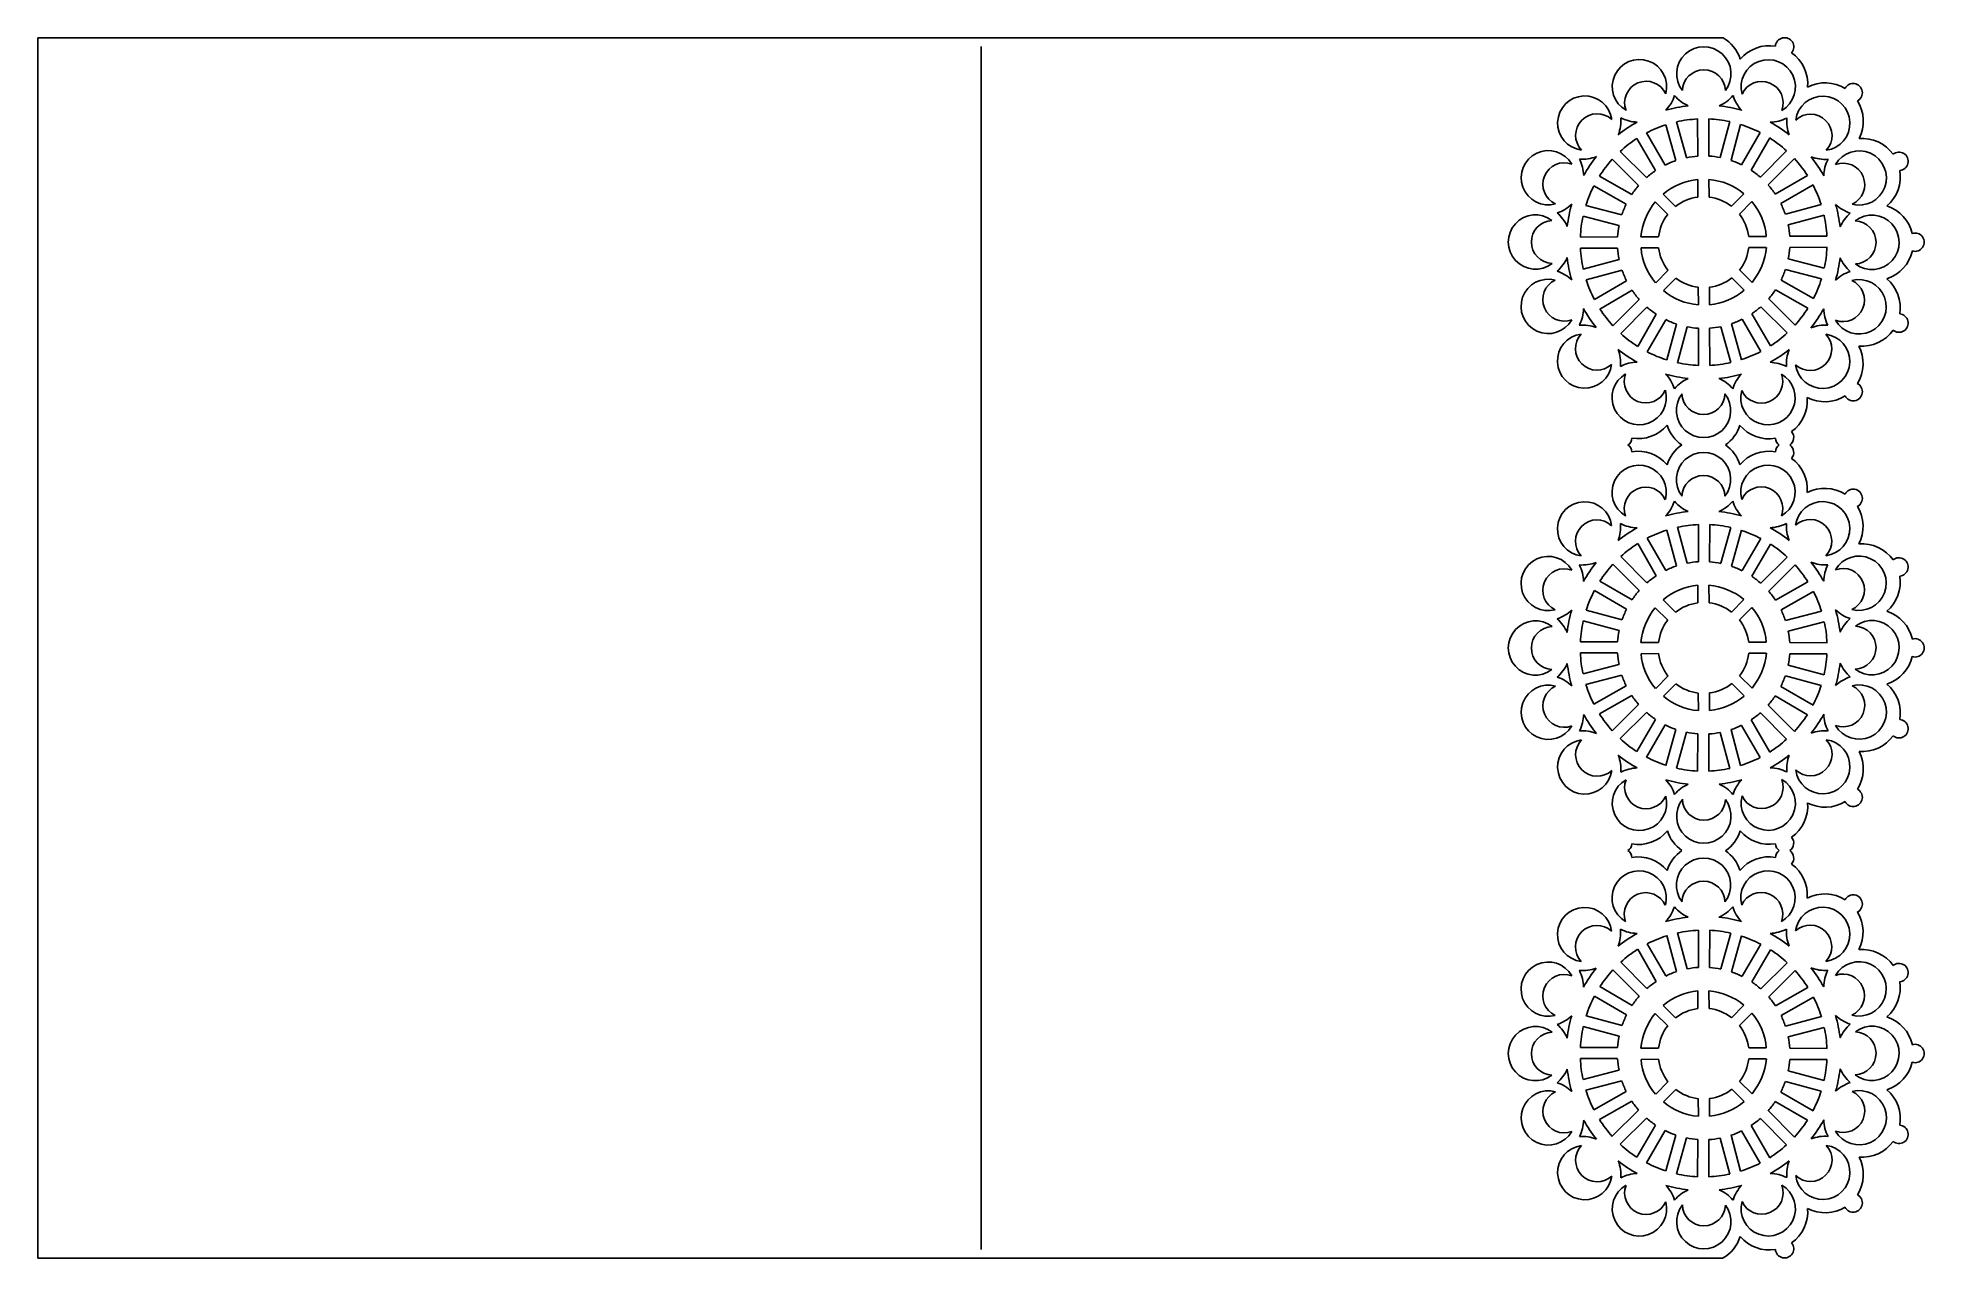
# Model space of a CAD drawing. Extents: x 25 to 241, y 33 to 173.
import ezdxf

# ---------------------------------------------------------------- set-up
doc = ezdxf.new("R2010")
doc.units = 0
doc.layers.get('0').update_dxf_attribs({"linetype": 'CONTINUOUS'})

msp = doc.modelspace()

# ---------------------------------------------------------------- linework, layer by layer
for p, q in [((218.15, 172.96), (25.28, 172.96)), ((25.28, 172.96), (25.28, 33.26)), ((133.23, 34.26), (133.23, 171.96)), ((211.52, 158.39), (209.38, 162.07)), ((212.73, 158.9), (211.62, 163.01)), ((213.96, 159.24), (212.84, 163.34)), ((215.26, 159.41), (215.24, 163.67)), ((216.53, 159.42), (216.51, 163.67)), ((217.83, 159.25), (218.92, 163.37)), ((219.06, 158.93), (220.15, 163.04)), ((220.28, 158.43), (222.39, 162.12)), ((209.39, 156.95), (206.37, 159.95)), ((210.43, 157.76), (208.28, 161.43)), ((221.38, 157.8), (223.49, 161.49)), ((222.42, 157), (225.42, 160.02)), ((208.49, 156.05), (205.47, 159.05)), ((223.33, 156.11), (226.32, 159.13)), ((207.07, 153.9), (203.37, 156.02)), ((207.7, 155), (204, 157.12)), ((215.28, 154.71), (215.27, 156.72)), ((216.55, 154.72), (216.54, 156.73)), ((224.13, 155.07), (227.81, 157.21)), ((224.77, 153.97), (228.45, 156.11)), ((206.57, 152.69), (202.45, 153.77)), ((211.83, 152.74), (210.4, 154.16)), ((212.72, 153.64), (211.29, 155.06)), ((219.12, 153.67), (220.53, 155.09)), ((220.02, 152.77), (221.43, 154.2)), ((225.28, 152.76), (229.38, 153.88)), ((206.24, 151.46), (202.13, 152.54)), ((225.61, 151.53), (229.72, 152.65)), ((206.08, 150.16), (201.82, 150.14)), ((210.78, 150.17), (208.76, 150.17)), ((221.09, 150.21), (223.1, 150.22)), ((225.79, 150.23), (230.04, 150.25)), ((225.79, 148.96), (230.05, 148.98)), ((206.08, 148.89), (201.83, 148.87)), ((206.26, 147.58), (202.15, 146.47)), ((210.78, 148.9), (208.77, 148.9)), ((221.09, 148.95), (223.1, 148.95)), ((225.62, 147.66), (229.74, 146.58)), ((206.59, 146.36), (202.49, 145.24)), ((207.1, 145.15), (203.42, 143.01)), ((211.85, 146.35), (210.44, 144.92)), ((212.75, 145.45), (211.34, 144.02)), ((219.15, 145.48), (220.57, 144.06)), ((220.04, 146.38), (221.47, 144.96)), ((224.8, 145.22), (228.5, 143.1)), ((225.3, 146.43), (229.42, 145.35)), ((207.74, 144.05), (204.06, 141.91)), ((208.54, 143.01), (205.55, 139.99)), ((215.32, 144.4), (215.33, 142.39)), ((216.59, 144.41), (216.6, 142.4)), ((223.38, 143.07), (226.4, 140.07)), ((224.17, 144.11), (227.87, 142)), ((209.44, 142.12), (206.45, 139.1)), ((210.49, 141.32), (208.38, 137.63)), ((211.59, 140.69), (209.48, 137)), ((220.35, 140.73), (222.49, 137.05)), ((221.44, 141.36), (223.59, 137.69)), ((222.48, 142.17), (225.5, 139.17)), ((212.81, 140.19), (211.72, 136.08)), ((214.04, 139.87), (212.95, 135.75)), ((215.34, 139.7), (215.35, 135.45)), ((216.61, 139.71), (216.62, 135.45)), ((217.91, 139.88), (219.03, 135.78)), ((219.13, 140.22), (220.25, 136.11)), ((212.81, 112.5), (211.72, 116.61)), ((214.04, 112.82), (212.95, 116.94)), ((215.34, 112.99), (215.35, 117.24)), ((216.61, 112.98), (216.62, 117.24)), ((217.91, 112.81), (219.03, 116.91)), ((210.49, 111.37), (208.38, 115.06)), ((211.59, 112), (209.48, 115.69)), ((219.13, 112.47), (220.25, 116.58)), ((220.35, 111.97), (222.49, 115.64)), ((221.44, 111.33), (223.59, 115)), ((208.54, 109.68), (205.55, 112.7)), ((209.44, 110.57), (206.45, 113.6)), ((222.48, 110.52), (225.5, 113.52)), ((223.38, 109.62), (226.4, 112.62)), ((207.74, 108.64), (204.06, 110.78)), ((215.28, 108.28), (215.27, 110.29)), ((216.55, 108.28), (216.54, 110.29)), ((224.17, 108.58), (227.87, 110.69)), ((207.1, 107.54), (203.42, 109.69)), ((212.72, 107.2), (211.29, 108.62)), ((219.12, 107.23), (220.53, 108.66)), ((224.8, 107.47), (228.5, 109.59)), ((206.26, 105.11), (202.15, 106.22)), ((206.59, 106.33), (202.49, 107.45)), ((211.83, 106.3), (210.4, 107.72)), ((220.02, 106.33), (221.43, 107.76)), ((225.3, 106.26), (229.42, 107.34)), ((225.62, 105.03), (229.74, 106.12)), ((206.08, 103.81), (201.83, 103.82)), ((210.78, 103.74), (208.76, 103.73)), ((221.09, 103.78), (223.1, 103.78)), ((225.79, 103.73), (230.05, 103.71)), ((206.08, 102.54), (201.82, 102.55)), ((210.78, 102.47), (208.77, 102.46)), ((221.09, 102.51), (223.1, 102.51)), ((225.79, 102.46), (230.04, 102.44)), ((206.24, 101.23), (202.13, 100.15)), ((206.57, 100), (202.45, 98.92)), ((211.85, 99.91), (210.44, 98.48)), ((220.04, 99.94), (221.47, 98.52)), ((225.28, 99.93), (229.38, 98.81)), ((225.61, 101.16), (229.72, 100.04)), ((207.07, 98.79), (203.37, 96.68)), ((207.7, 97.69), (204, 95.57)), ((212.75, 99.01), (211.34, 97.59)), ((215.32, 97.96), (215.33, 95.95)), ((216.59, 97.97), (216.6, 95.96)), ((219.15, 99.04), (220.57, 97.62)), ((224.13, 97.62), (227.81, 95.48)), ((224.77, 98.72), (228.45, 96.58)), ((208.49, 96.64), (205.47, 93.64)), ((209.39, 95.74), (206.37, 92.74)), ((222.42, 95.69), (225.42, 92.67)), ((223.33, 96.58), (226.32, 93.56)), ((210.43, 94.94), (208.28, 91.26)), ((211.52, 94.3), (209.38, 90.62)), ((212.73, 93.79), (211.62, 89.68)), ((213.96, 93.46), (212.84, 89.35)), ((215.26, 93.28), (215.24, 89.02)), ((216.53, 93.27), (216.51, 89.02)), ((217.83, 93.44), (218.92, 89.33)), ((219.06, 93.76), (220.15, 89.65)), ((220.28, 94.26), (222.39, 90.57)), ((221.38, 94.89), (223.49, 91.2)), ((211.59, 65.57), (209.48, 69.27)), ((212.81, 66.07), (211.72, 70.19)), ((214.04, 66.39), (212.95, 70.51)), ((215.34, 66.56), (215.35, 70.82)), ((216.61, 66.56), (216.62, 70.81)), ((217.91, 66.38), (219.03, 70.49)), ((219.13, 66.05), (220.25, 70.15)), ((220.35, 65.54), (222.49, 69.22)), ((209.44, 64.15), (206.45, 67.17)), ((210.49, 64.94), (208.38, 68.64)), ((221.44, 64.9), (223.59, 68.58)), ((222.48, 64.09), (225.5, 67.09)), ((208.54, 63.25), (205.55, 66.27)), ((223.38, 63.19), (226.4, 66.19)), ((207.1, 61.12), (203.42, 63.26)), ((207.74, 62.21), (204.06, 64.35)), ((215.28, 61.85), (215.27, 63.86)), ((216.55, 61.85), (216.54, 63.86)), ((224.17, 62.15), (227.87, 64.26)), ((224.8, 61.05), (228.5, 63.16)), ((206.59, 59.9), (202.49, 61.02)), ((211.83, 59.87), (210.4, 61.29)), ((212.72, 60.78), (211.29, 62.19)), ((219.12, 60.8), (220.53, 62.23)), ((220.02, 59.91), (221.43, 61.33)), ((225.3, 59.83), (229.42, 60.92)), ((206.26, 58.68), (202.15, 59.8)), ((225.62, 58.6), (229.74, 59.69)), ((206.08, 57.38), (201.83, 57.39)), ((210.78, 57.31), (208.76, 57.3)), ((221.09, 57.35), (223.1, 57.36)), ((225.79, 57.3), (230.05, 57.28)), ((206.08, 56.11), (201.82, 56.12)), ((206.24, 54.8), (202.13, 53.72)), ((210.78, 56.04), (208.77, 56.03)), ((221.09, 56.08), (223.1, 56.09)), ((225.61, 54.73), (229.72, 53.61)), ((225.79, 56.03), (230.04, 56.01)), ((206.57, 53.58), (202.45, 52.49)), ((207.07, 52.36), (203.37, 50.25)), ((211.85, 53.48), (210.44, 52.05)), ((212.75, 52.59), (211.34, 51.16)), ((219.15, 52.61), (220.57, 51.19)), ((220.04, 53.51), (221.47, 52.1)), ((224.77, 52.29), (228.45, 50.15)), ((225.28, 53.5), (229.38, 52.39)), ((207.7, 51.26), (204, 49.15)), ((208.49, 50.21), (205.47, 47.22)), ((215.32, 51.53), (215.33, 49.52)), ((216.59, 51.54), (216.6, 49.53)), ((223.33, 50.16), (226.32, 47.13)), ((224.13, 51.19), (227.81, 49.05)), ((209.39, 49.31), (206.37, 46.31)), ((210.43, 48.51), (208.28, 44.83)), ((211.52, 47.87), (209.38, 44.19)), ((220.28, 47.83), (222.39, 44.14)), ((221.38, 48.47), (223.49, 44.77)), ((222.42, 49.26), (225.42, 46.24)), ((212.73, 47.36), (211.62, 43.26)), ((213.96, 47.03), (212.84, 42.92)), ((215.26, 46.85), (215.24, 42.6)), ((216.53, 46.85), (216.51, 42.59)), ((217.83, 47.01), (218.92, 42.9)), ((219.06, 47.34), (220.15, 43.22)), ((25.28, 33.26), (218.08, 33.26))]:
    msp.add_line(p, q)
for centre, radius, start, end in [((215.95, 169.17), 4.38, 17.8161, 59.8475), ((225.19, 171.92), 1.05, 319.9887, 175.4602), ((215.95, 168.82), 3.11, 322.4878, 217.9612), ((223.46, 167.67), 4.38, 80.866, 139.5789), ((223.46, 167.67), 4.38, 355.3161, 54.5829), ((208.58, 167.36), 3.11, 344.9878, 240.4612), ((215.96, 166.83), 2.46, 2.245, 178.204), ((223.32, 167.34), 3.11, 299.9878, 195.4612), ((202.33, 163.19), 3.11, 7.4878, 262.9612), ((209.35, 165.52), 2.46, 24.745, 200.704), ((208.44, 167.69), 4.38, 316.2803, 342.0789), ((215.95, 169.17), 4.38, 220.3161, 246.1147), ((215.95, 169.17), 4.38, 293.7803, 319.5789), ((223.46, 167.67), 4.38, 197.8161, 223.6147), ((222.57, 165.5), 2.46, 339.745, 155.704), ((229.56, 163.16), 3.11, 277.4878, 172.9612), ((229.82, 163.42), 4.38, 58.366, 117.0789), ((233.04, 166.67), 1.05, 297.4887, 152.9602), ((203.74, 161.79), 2.46, 47.245, 223.204), ((215.93, 149.56), 15.71, 96.4171, 105.9779), ((215.93, 149.56), 15.71, 73.9171, 83.4779), ((228.16, 161.75), 2.46, 317.245, 133.204), ((229.82, 163.42), 4.38, 332.8161, 32.0829), ((202.08, 163.44), 4.38, 338.7803, 4.5789), ((215.93, 149.56), 15.71, 118.9171, 128.4779), ((208.44, 167.69), 4.38, 242.8161, 268.6147), ((215.93, 149.56), 14.12, 107.8009, 117.6481), ((215.93, 149.56), 14.12, 92.8009, 102.6481), ((215.93, 149.56), 14.12, 77.8009, 87.6481), ((215.93, 149.56), 14.12, 62.8009, 72.6481), ((223.46, 167.67), 4.38, 271.2803, 297.0789), ((215.93, 149.56), 15.71, 51.4171, 60.9779), ((229.82, 163.42), 4.38, 175.3161, 201.1147), ((198.15, 156.94), 3.11, 29.9878, 285.4612), ((215.93, 149.56), 14.12, 122.8009, 132.6481), ((215.93, 149.56), 14.12, 47.8009, 57.6481), ((233.73, 156.91), 3.11, 254.9878, 150.4612), ((234.06, 157.05), 4.38, 35.866, 94.5789), ((238.29, 158.82), 1.05, 274.9887, 130.4602), ((199.99, 156.19), 2.46, 69.745, 245.704), ((202.08, 163.44), 4.38, 265.3161, 291.1147), ((197.82, 157.08), 4.38, 1.2803, 27.0789), ((215.93, 149.56), 15.71, 141.4171, 150.9779), ((215.93, 149.56), 14.12, 137.8009, 147.6481), ((215.93, 149.56), 9.87, 123.9109, 131.538), ((215.93, 149.56), 9.87, 108.9109, 116.538), ((215.93, 149.56), 9.87, 93.9109, 101.538), ((215.93, 149.56), 9.87, 78.9109, 86.538), ((215.93, 149.56), 9.87, 63.9109, 71.538), ((215.93, 149.56), 9.87, 48.9109, 56.538), ((215.93, 149.56), 14.12, 32.8009, 42.6481), ((215.93, 149.56), 15.71, 28.9171, 38.4779), ((229.82, 163.42), 4.38, 248.7803, 274.5789), ((234.06, 157.05), 4.38, 152.8161, 178.6147), ((231.9, 156.14), 2.46, 294.745, 110.704), ((234.06, 157.05), 4.38, 310.3161, 9.5829), ((215.93, 149.56), 14.12, 152.8009, 162.6481), ((215.93, 149.56), 9.87, 138.9109, 146.538), ((215.93, 149.56), 7.2, 95.287, 130.162), ((215.93, 149.56), 7.2, 50.287, 85.162), ((215.93, 149.56), 9.87, 33.9109, 41.538), ((215.93, 149.56), 14.12, 17.8009, 27.6481), ((197.82, 157.08), 4.38, 287.8161, 313.6147), ((215.93, 149.56), 15.71, 163.9171, 173.4779), ((215.93, 149.56), 9.87, 153.9109, 161.538), ((215.93, 149.56), 7.2, 140.287, 175.162), ((215.93, 149.56), 5.2, 97.2443, 128.2047), ((215.93, 149.56), 5.2, 52.2443, 83.2047), ((215.93, 149.56), 7.2, 5.287, 40.162), ((215.93, 149.56), 9.87, 18.9109, 26.538), ((215.93, 149.56), 15.71, 6.4171, 15.9779), ((234.06, 157.05), 4.38, 226.2803, 252.0789), ((235.55, 149.54), 4.38, 13.366, 72.0789), ((196.68, 149.58), 3.11, 52.4878, 307.9612), ((198.67, 149.58), 2.46, 92.245, 268.204), ((196.32, 149.58), 4.38, 23.7803, 49.5789), ((215.93, 149.56), 14.12, 167.8009, 177.6481), ((215.93, 149.56), 9.87, 168.9109, 176.538), ((215.93, 149.56), 5.2, 142.2443, 173.2047), ((215.93, 149.56), 5.2, 7.2443, 38.2047), ((215.93, 149.56), 9.87, 3.9109, 11.538), ((215.93, 149.56), 14.12, 2.8009, 12.6481), ((235.55, 149.54), 4.38, 130.3161, 156.1147), ((235.19, 149.54), 3.11, 232.4878, 127.9612), ((233.2, 149.53), 2.46, 272.245, 88.204), ((215.93, 149.56), 14.12, 347.8009, 357.6481), ((240.13, 149.56), 1.05, 252.4887, 107.9602), ((196.32, 149.58), 4.38, 310.3161, 336.1147), ((215.93, 149.56), 15.71, 186.4171, 195.9779), ((215.93, 149.56), 14.12, 182.8009, 192.6481), ((215.93, 149.56), 9.87, 183.9109, 191.538), ((215.93, 149.56), 7.2, 185.287, 220.162), ((215.93, 149.56), 5.2, 187.2443, 218.2047), ((215.93, 149.56), 5.2, 322.2443, 353.2047), ((215.93, 149.56), 7.2, 320.287, 355.162), ((215.93, 149.56), 9.87, 348.9109, 356.538), ((215.93, 149.56), 15.71, 343.9171, 353.4779), ((235.55, 149.54), 4.38, 203.7803, 229.5789), ((235.55, 149.54), 4.38, 287.8161, 347.0829), ((198.14, 142.21), 3.11, 74.9878, 330.4612), ((199.97, 142.98), 2.46, 114.745, 290.704), ((197.81, 142.07), 4.38, 46.2803, 72.0789), ((215.93, 149.56), 14.12, 197.8009, 207.6481), ((215.93, 149.56), 9.87, 198.9109, 206.538), ((215.93, 149.56), 5.2, 232.2443, 263.2047), ((215.93, 149.56), 5.2, 277.2443, 308.2047), ((215.93, 149.56), 9.87, 333.9109, 341.538), ((215.93, 149.56), 14.12, 332.8009, 342.6481), ((233.72, 142.17), 3.11, 209.9878, 105.4612), ((231.88, 142.93), 2.46, 249.745, 65.704), ((234.05, 142.04), 4.38, 107.8161, 133.6147), ((234.05, 142.04), 4.38, 350.866, 49.5789), ((215.93, 149.56), 9.87, 213.9109, 221.538), ((215.93, 149.56), 7.2, 230.287, 265.162), ((215.93, 149.56), 7.2, 275.287, 310.162), ((215.93, 149.56), 9.87, 318.9109, 326.538), ((197.81, 142.07), 4.38, 332.8161, 358.6147), ((215.93, 149.56), 15.71, 208.9171, 218.4779), ((215.93, 149.56), 14.12, 212.8009, 222.6481), ((215.93, 149.56), 9.87, 228.9109, 236.538), ((215.93, 149.56), 9.87, 243.9109, 251.538), ((215.93, 149.56), 9.87, 288.9109, 296.538), ((215.93, 149.56), 9.87, 303.9109, 311.538), ((215.93, 149.56), 14.12, 317.8009, 327.6481), ((215.93, 149.56), 15.71, 321.4171, 330.9779), ((234.05, 142.04), 4.38, 181.2803, 207.0789), ((238.29, 140.3), 1.05, 229.9887, 85.4602), ((202.31, 135.96), 3.11, 97.4878, 352.9612), ((203.71, 137.37), 2.46, 137.245, 313.204), ((202.05, 135.7), 4.38, 68.7803, 94.5789), ((215.93, 149.56), 14.12, 227.8009, 237.6481), ((215.93, 149.56), 9.87, 258.9109, 266.538), ((215.93, 149.56), 9.87, 273.9109, 281.538), ((215.93, 149.56), 14.12, 302.8009, 312.6481), ((228.13, 137.33), 2.46, 227.245, 43.204), ((229.54, 135.93), 3.11, 187.4878, 82.9612), ((229.79, 135.68), 4.38, 85.3161, 111.1147), ((234.05, 142.04), 4.38, 265.3161, 324.5829), ((202.05, 135.7), 4.38, 355.3161, 21.1147), ((215.93, 149.56), 15.71, 231.4171, 240.9779), ((215.93, 149.56), 14.12, 242.8009, 252.6481), ((215.93, 149.56), 14.12, 287.8009, 297.6481), ((215.93, 149.56), 15.71, 298.9171, 308.4779), ((229.79, 135.68), 4.38, 158.7803, 184.5789), ((229.79, 135.68), 4.38, 328.366, 27.0789), ((208.55, 131.78), 3.11, 119.9878, 15.4612), ((208.41, 131.45), 4.38, 91.2803, 117.0789), ((209.3, 133.62), 2.46, 159.745, 335.704), ((208.41, 131.45), 4.38, 17.8161, 43.6147), ((215.93, 149.56), 15.71, 253.9171, 263.4779), ((215.92, 129.95), 4.38, 113.7803, 139.5789), ((215.93, 149.56), 14.12, 257.8009, 267.6481), ((215.93, 149.56), 14.12, 272.8009, 282.6481), ((215.93, 149.56), 15.71, 276.4171, 285.9779), ((215.92, 129.95), 4.38, 40.3161, 66.1147), ((223.42, 131.43), 4.38, 136.2803, 162.0789), ((223.29, 131.76), 3.11, 164.9878, 60.4612), ((222.52, 133.6), 2.46, 204.745, 20.704), ((223.42, 131.43), 4.38, 62.8161, 88.6147), ((215.92, 130.3), 3.11, 142.4878, 37.9612), ((215.91, 132.29), 2.46, 182.245, 358.204), ((223.42, 131.43), 4.38, 305.866, 4.5789), ((229.79, 135.68), 4.38, 242.8161, 302.0829), ((233.04, 132.45), 1.05, 207.4887, 62.9602), ((208.41, 131.45), 4.38, 260.866, 319.5789), ((215.92, 129.95), 4.38, 197.8161, 235.2719), ((215.92, 129.95), 4.38, 304.7281, 342.0789), ((223.42, 131.43), 4.38, 220.3161, 279.5829), ((225.19, 127.2), 1.05, 304.8575, 40.4602), ((206.67, 127.2), 1.05, 304.8566, 355.4602), ((206.67, 125.49), 1.05, 4.5398, 55.1434), ((208.41, 121.25), 4.38, 40.4211, 99.134), ((215.92, 122.75), 4.38, 124.7281, 162.1839), ((215.92, 122.39), 3.11, 322.0388, 217.5122), ((215.92, 122.75), 4.38, 17.9211, 55.2719), ((223.42, 121.26), 4.38, 80.4171, 139.6839), ((225.19, 127.2), 1.05, 184.9887, 235.1425), ((225.19, 125.49), 1.05, 124.8575, 175.0113), ((225.19, 125.49), 1.05, 319.5398, 55.1425), ((208.55, 120.92), 3.11, 344.5388, 240.0122), ((223.29, 120.93), 3.11, 299.5388, 195.0122), ((223.42, 121.26), 4.38, 355.4211, 54.134), ((209.3, 119.07), 2.46, 24.296, 200.255), ((215.91, 120.4), 2.46, 1.796, 177.755), ((222.52, 119.09), 2.46, 339.296, 155.255), ((229.79, 117.01), 4.38, 57.9171, 117.1839), ((233.04, 120.24), 1.05, 297.0398, 152.5113), ((202.31, 116.74), 3.11, 7.0388, 262.5122), ((208.41, 121.25), 4.38, 316.3853, 342.1839), ((215.92, 122.75), 4.38, 220.4211, 246.2197), ((215.92, 122.75), 4.38, 293.8853, 319.6839), ((223.42, 121.26), 4.38, 197.9211, 223.7197), ((229.54, 116.76), 3.11, 277.0388, 172.5122), ((229.79, 117.01), 4.38, 332.9211, 31.634), ((203.71, 115.32), 2.46, 46.796, 222.755), ((202.05, 116.99), 4.38, 338.8853, 4.6839), ((215.93, 103.13), 15.71, 119.0221, 128.5829), ((208.41, 121.25), 4.38, 242.9211, 268.7197), ((215.93, 103.13), 14.12, 107.3519, 117.1991), ((215.93, 103.13), 15.71, 96.5221, 106.0829), ((215.93, 103.13), 14.12, 92.3519, 102.1991), ((215.93, 103.13), 14.12, 77.3519, 87.1991), ((215.93, 103.13), 15.71, 74.0221, 83.5829), ((223.42, 121.26), 4.38, 271.3853, 297.1839), ((215.93, 103.13), 15.71, 51.5221, 61.0829), ((229.79, 117.01), 4.38, 175.4211, 201.2197), ((228.13, 115.36), 2.46, 316.796, 132.755), ((215.93, 103.13), 14.12, 122.3519, 132.1991), ((215.93, 103.13), 14.12, 62.3519, 72.1991), ((215.93, 103.13), 14.12, 47.3519, 57.1991), ((234.05, 110.65), 4.38, 35.4171, 94.6839), ((198.14, 110.49), 3.11, 29.5388, 285.0122), ((202.05, 116.99), 4.38, 265.4211, 291.2197), ((197.81, 110.62), 4.38, 1.3853, 27.1839), ((215.93, 103.13), 15.71, 141.5221, 151.0829), ((215.93, 103.13), 14.12, 137.3519, 147.1991), ((215.93, 103.13), 9.87, 108.462, 116.0891), ((215.93, 103.13), 9.87, 93.462, 101.0891), ((215.93, 103.13), 9.87, 78.462, 86.0891), ((215.93, 103.13), 9.87, 63.462, 71.0891), ((215.93, 103.13), 14.12, 32.3519, 42.1991), ((229.79, 117.01), 4.38, 248.8853, 274.6839), ((215.93, 103.13), 15.71, 29.0221, 38.5829), ((234.05, 110.65), 4.38, 152.9211, 178.7197), ((233.72, 110.52), 3.11, 254.5388, 150.0122), ((238.29, 112.39), 1.05, 274.5398, 130.0113), ((199.97, 109.72), 2.46, 69.296, 245.255), ((215.93, 103.13), 9.87, 123.462, 131.0891), ((215.93, 103.12), 7.2, 95.287, 130.162), ((215.93, 103.12), 7.2, 50.287, 85.162), ((215.93, 103.13), 9.87, 48.462, 56.0891), ((231.88, 109.76), 2.46, 294.296, 110.255), ((234.05, 110.65), 4.38, 310.4211, 9.134), ((215.93, 103.13), 14.12, 152.3519, 162.1991), ((215.93, 103.13), 9.87, 138.462, 146.0891), ((215.93, 103.12), 5.2, 97.2443, 128.2047), ((215.93, 103.12), 5.2, 52.2443, 83.2047), ((215.93, 103.13), 9.87, 33.462, 41.0891), ((215.93, 103.13), 14.12, 17.3519, 27.1991), ((196.68, 103.11), 3.11, 52.0388, 307.5122), ((197.81, 110.62), 4.38, 287.9211, 313.7197), ((196.32, 103.11), 4.38, 23.8853, 49.6839), ((215.93, 103.13), 15.71, 164.0221, 173.5829), ((215.93, 103.13), 14.12, 167.3519, 177.1991), ((215.93, 103.13), 9.87, 153.462, 161.0891), ((215.93, 103.12), 7.2, 140.287, 175.162), ((215.93, 103.12), 5.2, 142.2443, 173.2047), ((215.93, 103.12), 5.2, 7.2443, 38.2047), ((215.93, 103.12), 7.2, 5.287, 40.162), ((215.93, 103.13), 9.87, 18.462, 26.0891), ((215.93, 103.13), 14.12, 2.3519, 12.1991), ((234.05, 110.65), 4.38, 226.3853, 252.1839), ((215.93, 103.13), 15.71, 6.5221, 16.0829), ((235.55, 103.15), 4.38, 130.4211, 156.2197), ((235.19, 103.15), 3.11, 232.0388, 127.5122), ((235.55, 103.15), 4.38, 12.9171, 72.1839), ((198.67, 103.11), 2.46, 91.796, 267.755), ((215.93, 103.13), 9.87, 168.462, 176.0891), ((215.93, 103.13), 9.87, 3.462, 11.0891), ((233.2, 103.16), 2.46, 271.796, 87.755), ((240.13, 103.13), 1.05, 252.0398, 107.5113), ((215.93, 103.13), 14.12, 182.3519, 192.1991), ((215.93, 103.13), 9.87, 183.462, 191.0891), ((215.93, 103.12), 7.2, 185.287, 220.162), ((215.93, 103.12), 5.2, 187.2443, 218.2047), ((215.93, 103.12), 5.2, 322.2443, 353.2047), ((215.93, 103.12), 7.2, 320.287, 355.162), ((215.93, 103.13), 9.87, 348.462, 356.0891), ((215.93, 103.13), 14.12, 347.3519, 357.1991), ((235.55, 103.15), 4.38, 287.9211, 346.634), ((196.32, 103.11), 4.38, 310.4211, 336.2197), ((197.82, 95.61), 4.38, 46.3853, 72.1839), ((215.93, 103.13), 15.71, 186.5221, 196.0829), ((215.93, 103.13), 9.87, 198.462, 206.0891), ((215.93, 103.13), 9.87, 333.462, 341.0891), ((215.93, 103.13), 15.71, 344.0221, 353.5829), ((234.06, 95.64), 4.38, 107.9211, 133.7197), ((235.55, 103.15), 4.38, 203.8853, 229.6839), ((198.15, 95.75), 3.11, 74.5388, 330.0122), ((199.99, 96.5), 2.46, 114.296, 290.255), ((215.93, 103.13), 14.12, 197.3519, 207.1991), ((215.93, 103.13), 9.87, 213.462, 221.0891), ((215.93, 103.12), 7.2, 230.287, 265.162), ((215.93, 103.12), 5.2, 232.2443, 263.2047), ((215.93, 103.12), 5.2, 277.2443, 308.2047), ((215.93, 103.12), 7.2, 275.287, 310.162), ((215.93, 103.13), 9.87, 318.462, 326.0891), ((215.93, 103.13), 14.12, 332.3519, 342.1991), ((233.73, 95.78), 3.11, 209.5388, 105.0122), ((231.9, 96.55), 2.46, 249.296, 65.255), ((234.06, 95.64), 4.38, 350.4171, 49.6839), ((197.82, 95.61), 4.38, 332.9211, 358.7197), ((215.93, 103.13), 15.71, 209.0221, 218.5829), ((215.93, 103.13), 14.12, 212.3519, 222.1991), ((215.93, 103.13), 9.87, 228.462, 236.0891), ((215.93, 103.13), 9.87, 303.462, 311.0891), ((215.93, 103.13), 14.12, 317.3519, 327.1991), ((215.93, 103.13), 15.71, 321.5221, 331.0829), ((234.06, 95.64), 4.38, 181.3853, 207.1839), ((202.08, 89.25), 4.38, 68.8853, 94.6839), ((215.93, 103.13), 9.87, 243.462, 251.0891), ((215.93, 103.13), 9.87, 258.462, 266.0891), ((215.93, 103.13), 9.87, 273.462, 281.0891), ((215.93, 103.13), 9.87, 288.462, 296.0891), ((229.82, 89.27), 4.38, 85.4211, 111.2197), ((234.06, 95.64), 4.38, 265.4211, 324.134), ((238.29, 93.87), 1.05, 229.5398, 85.0113), ((202.33, 89.5), 3.11, 97.0388, 352.5122), ((203.74, 90.9), 2.46, 136.796, 312.755), ((215.93, 103.13), 15.71, 231.5221, 241.0829), ((202.08, 89.25), 4.38, 355.4211, 21.2197), ((215.93, 103.13), 14.12, 227.3519, 237.1991), ((215.93, 103.13), 14.12, 302.3519, 312.1991), ((215.93, 103.13), 15.71, 299.0221, 308.5829), ((229.82, 89.27), 4.38, 158.8853, 184.6839), ((228.16, 90.94), 2.46, 226.796, 42.755), ((229.56, 89.53), 3.11, 187.0388, 82.5122), ((229.82, 89.27), 4.38, 327.9171, 27.1839), ((208.44, 85), 4.38, 91.3853, 117.1839), ((215.93, 103.13), 14.12, 242.3519, 252.1991), ((215.93, 103.13), 14.12, 257.3519, 267.1991), ((215.93, 103.13), 14.12, 272.3519, 282.1991), ((215.93, 103.13), 14.12, 287.3519, 297.1991), ((223.46, 85.02), 4.38, 62.9211, 88.7197), ((208.58, 85.33), 3.11, 119.5388, 15.0122), ((209.35, 87.17), 2.46, 159.296, 335.255), ((215.93, 103.13), 15.71, 254.0221, 263.5829), ((208.44, 85), 4.38, 17.9211, 43.7197), ((215.95, 83.52), 4.38, 113.8853, 139.6839), ((215.93, 103.13), 15.71, 276.5221, 286.0829), ((215.95, 83.52), 4.38, 40.4211, 66.2197), ((223.46, 85.02), 4.38, 136.3853, 162.1839), ((223.32, 85.35), 3.11, 164.5388, 60.0122), ((222.57, 87.19), 2.46, 204.296, 20.255), ((233.04, 86.02), 1.05, 207.0398, 62.5113), ((215.95, 83.87), 3.11, 142.0388, 37.5122), ((215.96, 85.87), 2.46, 181.796, 357.755), ((223.46, 85.02), 4.38, 305.4171, 4.6839), ((229.82, 89.27), 4.38, 242.9211, 301.634), ((208.44, 85), 4.38, 260.4171, 319.6839), ((215.95, 83.52), 4.38, 197.9211, 234.9869), ((215.95, 83.52), 4.38, 304.441, 342.1839), ((223.46, 85.02), 4.38, 220.4211, 279.134), ((206.67, 80.78), 1.05, 304.8563, 355.0113), ((206.67, 79.06), 1.05, 4.5398, 55.1423), ((215.92, 76.32), 4.38, 124.441, 162.1839), ((215.92, 76.32), 4.38, 17.9211, 54.9869), ((225.19, 80.78), 1.05, 184.5398, 235.1423), ((225.19, 79.06), 1.05, 124.8563, 175.0113), ((225.19, 80.78), 1.05, 304.8563, 40.0113), ((225.19, 79.06), 1.05, 319.5398, 55.1423), ((208.41, 74.82), 4.38, 40.4211, 99.134), ((215.92, 75.96), 3.11, 322.0388, 217.5122), ((223.42, 74.83), 4.38, 80.4171, 139.6839), ((223.42, 74.83), 4.38, 355.4211, 54.134), ((208.55, 74.49), 3.11, 344.5388, 240.0122), ((215.91, 73.97), 2.46, 1.796, 177.755), ((223.29, 74.5), 3.11, 299.5388, 195.0122), ((202.31, 70.31), 3.11, 7.0388, 262.5122), ((209.3, 72.65), 2.46, 24.296, 200.255), ((208.41, 74.82), 4.38, 316.3853, 342.1839), ((215.92, 76.32), 4.38, 220.4211, 246.2197), ((215.92, 76.32), 4.38, 293.8853, 319.6839), ((223.42, 74.83), 4.38, 197.9211, 223.7197), ((222.52, 72.67), 2.46, 339.296, 155.255), ((229.54, 70.33), 3.11, 277.0388, 172.5122), ((229.79, 70.59), 4.38, 57.9171, 117.1839), ((233.04, 73.81), 1.05, 297.0398, 152.5113), ((203.71, 68.9), 2.46, 46.796, 222.755), ((215.93, 56.7), 15.71, 96.5221, 106.0829), ((215.93, 56.7), 15.71, 74.0221, 83.5829), ((228.13, 68.93), 2.46, 316.796, 132.755), ((229.79, 70.59), 4.38, 332.9211, 31.634), ((202.05, 70.56), 4.38, 338.8853, 4.6839), ((215.93, 56.7), 15.71, 119.0221, 128.5829), ((208.41, 74.82), 4.38, 242.9211, 268.7197), ((215.93, 56.7), 14.12, 107.3519, 117.1991), ((215.93, 56.7), 14.12, 92.3519, 102.1991), ((215.93, 56.7), 14.12, 77.3519, 87.1991), ((215.93, 56.7), 14.12, 62.3519, 72.1991), ((223.42, 74.83), 4.38, 271.3853, 297.1839), ((215.93, 56.7), 15.71, 51.5221, 61.0829), ((229.79, 70.59), 4.38, 175.4211, 201.2197), ((198.14, 64.06), 3.11, 29.5388, 285.0122), ((215.93, 56.7), 14.12, 122.3519, 132.1991), ((215.93, 56.7), 14.12, 47.3519, 57.1991), ((233.72, 64.09), 3.11, 254.5388, 150.0122), ((234.05, 64.23), 4.38, 35.4171, 94.6839), ((238.29, 65.96), 1.05, 274.5398, 130.0113), ((199.97, 63.29), 2.46, 69.296, 245.255), ((202.05, 70.56), 4.38, 265.4211, 291.2197), ((197.81, 64.19), 4.38, 1.3853, 27.1839), ((215.93, 56.7), 15.71, 141.5221, 151.0829), ((215.93, 56.7), 14.12, 137.3519, 147.1991), ((215.93, 56.7), 9.87, 123.462, 131.0891), ((215.93, 56.7), 9.87, 108.462, 116.0891), ((215.93, 56.7), 9.87, 93.462, 101.0891), ((215.93, 56.7), 9.87, 78.462, 86.0891), ((215.93, 56.7), 9.87, 63.462, 71.0891), ((215.93, 56.7), 9.87, 48.462, 56.0891), ((215.93, 56.7), 14.12, 32.3519, 42.1991), ((229.79, 70.59), 4.38, 248.8853, 274.6839), ((215.93, 56.7), 15.71, 29.0221, 38.5829), ((234.05, 64.23), 4.38, 152.9211, 178.7197), ((231.88, 63.33), 2.46, 294.296, 110.255), ((234.05, 64.23), 4.38, 310.4211, 9.134), ((215.93, 56.7), 14.12, 152.3519, 162.1991), ((215.93, 56.7), 9.87, 138.462, 146.0891), ((215.93, 56.69), 7.2, 95.287, 130.162), ((215.93, 56.69), 7.2, 50.287, 85.162), ((215.93, 56.7), 9.87, 33.462, 41.0891), ((215.93, 56.7), 14.12, 17.3519, 27.1991), ((197.81, 64.19), 4.38, 287.9211, 313.7197), ((215.93, 56.7), 15.71, 164.0221, 173.5829), ((215.93, 56.7), 9.87, 153.462, 161.0891), ((215.93, 56.69), 7.2, 140.287, 175.162), ((215.93, 56.69), 5.2, 97.2443, 128.2047), ((215.93, 56.69), 5.2, 52.2443, 83.2047), ((215.93, 56.69), 7.2, 5.287, 40.162), ((215.93, 56.7), 9.87, 18.462, 26.0891), ((234.05, 64.23), 4.38, 226.3853, 252.1839), ((215.93, 56.7), 15.71, 6.5221, 16.0829), ((235.55, 56.72), 4.38, 12.9171, 72.1839), ((196.68, 56.69), 3.11, 52.0388, 307.5122), ((198.67, 56.68), 2.46, 91.796, 267.755), ((196.32, 56.69), 4.38, 23.8853, 49.6839), ((215.93, 56.7), 14.12, 167.3519, 177.1991), ((215.93, 56.7), 9.87, 168.462, 176.0891), ((215.93, 56.69), 5.2, 142.2443, 173.2047), ((215.93, 56.69), 5.2, 7.2443, 38.2047), ((215.93, 56.7), 9.87, 3.462, 11.0891), ((215.93, 56.7), 14.12, 2.3519, 12.1991), ((235.55, 56.72), 4.38, 130.4211, 156.2197), ((235.19, 56.72), 3.11, 232.0388, 127.5122), ((233.2, 56.73), 2.46, 271.796, 87.755), ((240.13, 56.7), 1.05, 252.0398, 107.5113), ((196.32, 56.69), 4.38, 310.4211, 336.2197), ((215.93, 56.7), 15.71, 186.5221, 196.0829), ((215.93, 56.7), 14.12, 182.3519, 192.1991), ((215.93, 56.7), 9.87, 183.462, 191.0891), ((215.93, 56.69), 7.2, 185.287, 220.162), ((215.93, 56.69), 5.2, 187.2443, 218.2047), ((215.93, 56.69), 5.2, 322.2443, 353.2047), ((215.93, 56.69), 7.2, 320.287, 355.162), ((215.93, 56.7), 9.87, 348.462, 356.0891), ((215.93, 56.7), 14.12, 347.3519, 357.1991), ((215.93, 56.7), 15.71, 344.0221, 353.5829), ((235.55, 56.72), 4.38, 203.8853, 229.6839), ((235.55, 56.72), 4.38, 287.9211, 346.634), ((198.15, 49.32), 3.11, 74.5388, 330.0122), ((199.99, 50.07), 2.46, 114.296, 290.255), ((197.82, 49.18), 4.38, 46.3853, 72.1839), ((215.93, 56.7), 14.12, 197.3519, 207.1991), ((215.93, 56.7), 9.87, 198.462, 206.0891), ((215.93, 56.69), 5.2, 232.2443, 263.2047), ((215.93, 56.69), 5.2, 277.2443, 308.2047), ((215.93, 56.7), 9.87, 333.462, 341.0891), ((215.93, 56.7), 14.12, 332.3519, 342.1991), ((233.73, 49.35), 3.11, 209.5388, 105.0122), ((231.9, 50.12), 2.46, 249.296, 65.255), ((234.06, 49.21), 4.38, 107.9211, 133.7197), ((234.06, 49.21), 4.38, 350.4171, 49.6839), ((215.93, 56.7), 9.87, 213.462, 221.0891), ((215.93, 56.69), 7.2, 230.287, 265.162), ((215.93, 56.69), 7.2, 275.287, 310.162), ((215.93, 56.7), 9.87, 318.462, 326.0891), ((197.82, 49.18), 4.38, 332.9211, 358.7197), ((215.93, 56.7), 15.71, 209.0221, 218.5829), ((215.93, 56.7), 14.12, 212.3519, 222.1991), ((215.93, 56.7), 9.87, 228.462, 236.0891), ((215.93, 56.7), 9.87, 243.462, 251.0891), ((215.93, 56.7), 9.87, 288.462, 296.0891), ((215.93, 56.7), 9.87, 303.462, 311.0891), ((215.93, 56.7), 14.12, 317.3519, 327.1991), ((215.93, 56.7), 15.71, 321.5221, 331.0829), ((234.06, 49.21), 4.38, 181.3853, 207.1839), ((238.29, 47.44), 1.05, 229.5398, 85.0113), ((202.33, 43.07), 3.11, 97.0388, 352.5122), ((203.74, 44.48), 2.46, 136.796, 312.755), ((202.08, 42.82), 4.38, 68.8853, 94.6839), ((215.93, 56.7), 14.12, 227.3519, 237.1991), ((215.93, 56.7), 9.87, 258.462, 266.0891), ((215.93, 56.7), 9.87, 273.462, 281.0891), ((215.93, 56.7), 14.12, 302.3519, 312.1991), ((228.16, 44.51), 2.46, 226.796, 42.755), ((229.56, 43.1), 3.11, 187.0388, 82.5122), ((229.82, 42.85), 4.38, 85.4211, 111.2197), ((234.06, 49.21), 4.38, 265.4211, 324.134), ((215.93, 56.7), 15.71, 231.5221, 241.0829), ((202.08, 42.82), 4.38, 355.4211, 21.2197), ((215.93, 56.7), 14.12, 242.3519, 252.1991), ((215.93, 56.7), 14.12, 287.3519, 297.1991), ((215.93, 56.7), 15.71, 299.0221, 308.5829), ((229.82, 42.85), 4.38, 158.8853, 184.6839), ((229.82, 42.85), 4.38, 327.9171, 27.1839), ((208.58, 38.91), 3.11, 119.5388, 15.0122), ((208.44, 38.58), 4.38, 91.3853, 117.1839), ((209.35, 40.74), 2.46, 159.296, 335.255), ((215.93, 56.7), 15.71, 254.0221, 263.5829), ((208.44, 38.58), 4.38, 17.9211, 43.7197), ((215.95, 37.09), 4.38, 113.8853, 139.6839), ((215.93, 56.7), 14.12, 257.3519, 267.1991), ((215.93, 56.7), 14.12, 272.3519, 282.1991), ((215.93, 56.7), 15.71, 276.5221, 286.0829), ((215.95, 37.09), 4.38, 40.4211, 66.2197), ((223.46, 38.59), 4.38, 136.3853, 162.1839), ((223.32, 38.92), 3.11, 164.5388, 60.0122), ((222.57, 40.76), 2.46, 204.296, 20.255), ((223.46, 38.59), 4.38, 62.9211, 88.7197), ((215.95, 37.45), 3.11, 142.0388, 37.5122), ((215.96, 39.44), 2.46, 181.796, 357.755), ((223.46, 38.59), 4.38, 305.4171, 4.6839), ((229.82, 42.85), 4.38, 242.9211, 301.634), ((233.04, 39.59), 1.05, 207.0398, 62.5113), ((215.95, 37.09), 4.38, 299.0903, 342.1839), ((223.46, 38.59), 4.38, 220.4211, 279.134), ((225.19, 34.35), 1.05, 184.5398, 40.0113)]:
    msp.add_arc(centre, radius, start, end)

doc.saveas('drawing.dxf')
